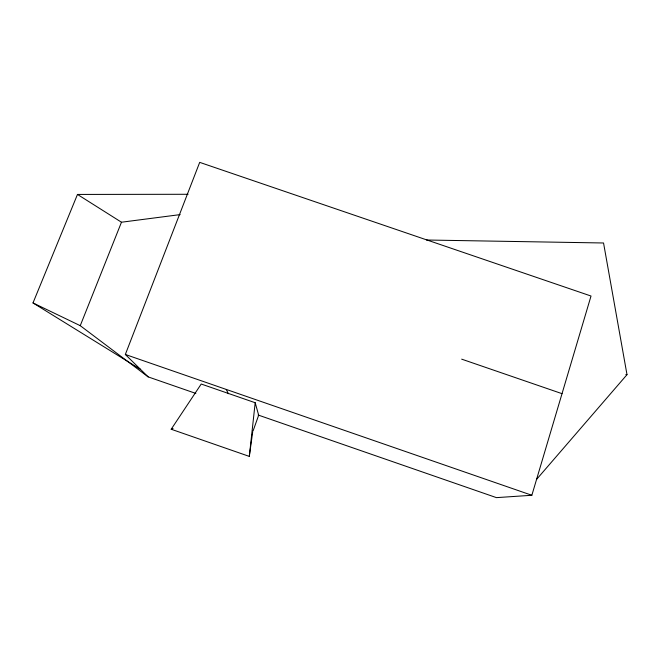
<?xml version="1.0" encoding="UTF-8"?>
<svg xmlns="http://www.w3.org/2000/svg" width="660" height="660" viewBox="0 0 660 660"><rect width="100%" height="100%" fill="white"/><g stroke="black" fill="none" stroke-linecap="round" stroke-linejoin="round"><path stroke-width="0.99" d="M249.307 456.398L255.189 402.732L201.218 384.029L171.188 429.239L249.307 456.398L252.664 432.061M258.11 415.008L496.444 497.632L531.853 495.272L591.022 296.026L199.7 162.368L125.334 354.478L148.178 376.901L195.847 393.426M253.044 431.005L258.671 415.206L255.189 402.732M148.178 376.901L80.248 325.677L121.473 222.222L180.163 214.607M140.489 369.352L33 302.932L77.476 194.436L188.075 194.279M536.407 479.589L627 374.665L603.545 242.987L426.508 240.009M171.188 429.239L173.052 428.472M625.845 374.484L627 374.665M461.678 359.155L562.023 393.665M125.334 354.478L531.853 495.272M33 302.932L80.248 325.677M77.476 194.436L121.473 222.222M226.281 389.441L228.352 393.723"/></g></svg>
